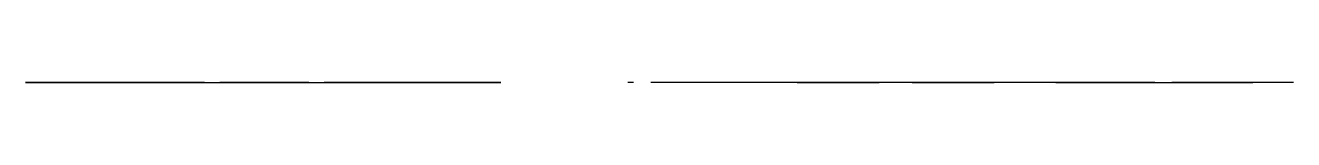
# Model space of a CAD drawing. Header units: centimetres. Extents: x 1889 to 2596, y 0 to 3268.
# Drawn here: x 2031.1 to 2494.5, y 3268 to 3268 of the extents above; entities outside this region: 1.
import ezdxf

# ---------------------------------------------------------------- set-up
doc = ezdxf.new("R2010")
doc.units = ezdxf.units.CM
doc.linetypes.add('CENTER', pattern=[50.8, 31.75, -6.35, 6.35, -6.35])
doc.linetypes.add('DASHED', pattern=[19.05, 12.7, -6.35])
doc.layers.add('cen', color=7, linetype='CENTER')
doc.layers.add('dim', color=7, linetype='Continuous')
doc.layers.add('object', color=7, linetype='Continuous', lineweight=30)

msp = doc.modelspace()

# ---------------------------------------------------------------- hatches: boundary and pattern name
at = {"layer": 'dim', "extrusion": (0, 1, 0)}
h = msp.add_hatch(dxfattribs=at)
h.set_pattern_fill('ANSI31', color=256, scale=1.2, angle=90, style=0)
h.set_pattern_definition([(135, (-1549.239, 427.188), (-2.694077, -2.694077), [])])
h.paths.add_polyline_path([(-2433.14, 1567.93), (-2433.14, 1549.93), (-2433.14, 1543.93), (-2421.14, 1543.93), (-2421.14, 1561.93), (-2277.14, 1561.93), (-2277.14, 1549.93), (-2277.14, 1543.93), (-2265.14, 1543.93), (-2265.14, 1549.93), (-2265.14, 1567.93)])
h.paths.add_polyline_path([(-2154, 1603.93), (-2160, 1603.93, 0.414214), (-2118, 1561.93), (-2118, 1567.93, -0.414214)])
h.paths.add_polyline_path([(-2160, 1603.93), (-2154, 1603.93, -0.414214), (-2118, 1639.93), (-2118, 1645.93, 0.414214)])
h.paths.add_polyline_path([(-2118, 1645.93), (-2118, 1639.93, -0.414214), (-2082, 1603.93), (-2076, 1603.93, 0.414214)])
h.paths.add_polyline_path([(-2118, 1567.93), (-2118, 1561.93, 0.414214), (-2076, 1603.93), (-2082, 1603.93, -0.414214)])

# ---------------------------------------------------------------- linework, layer by layer
at = {"extrusion": (0, 1, 0), "const_width": 0.75}
msp.add_lwpolyline([(-2595.25, 2127.38), (-1889.2, 2127.38), (-1889.2, 1446.39), (-2595.25, 1446.39)], close=True, dxfattribs=at)
at = {"layer": 'cen', "extrusion": (0, 1, 0)}
for p, q in [((2185.52, 3268.04, 1603.93), (2047.18, 3268.04, 1603.93)), ((2048.88, 3268.04, 1766.34), (2048.88, 3268.04, 1735.25)), ((2081.91, 3268.04, 1558.81), (2062.72, 3268.04, 1558.81)), ((2081.91, 3268.04, 1649.05), (2062.72, 3268.04, 1649.05)), ((2072.88, 3268.04, 1550.9), (2072.88, 3268.04, 1567.29)), ((2072.88, 3268.04, 1656.97), (2072.88, 3268.04, 1640.57)), ((2118, 3268.04, 1536.25), (2118, 3268.04, 1770.87)), ((2172.15, 3268.04, 1558.81), (2152.96, 3268.04, 1558.81)), ((2172.15, 3268.04, 1649.05), (2152.96, 3268.04, 1649.05)), ((2163.12, 3268.04, 1550.9), (2163.12, 3268.04, 1567.29)), ((2163.12, 3268.04, 1656.97), (2163.12, 3268.04, 1640.57)), ((2187.12, 3268.04, 1766.34), (2187.12, 3268.04, 1735.25)), ((2443.8, 3268.04, 1603.93), (2251.28, 3268.04, 1603.93)), ((2494.53, 3268.04, 1952.91), (2392.02, 3268.04, 1952.91)), ((2432.56, 3268.04, 1883.79), (2418.93, 3268.04, 1883.79)), ((2432.56, 3268.04, 2022.03), (2418.93, 3268.04, 2022.03)), ((2425.64, 3268.04, 1876.61), (2425.64, 3268.04, 1891.11)), ((2425.64, 3268.04, 2029.22), (2425.64, 3268.04, 2014.71)), ((2468.56, 3268.04, 1883.79), (2454.93, 3268.04, 1883.79)), ((2468.56, 3268.04, 2022.03), (2454.93, 3268.04, 2022.03)), ((2461.64, 3268.04, 1876.61), (2461.64, 3268.04, 1891.11)), ((2461.64, 3268.04, 2029.22), (2461.64, 3268.04, 2014.71))]:
    msp.add_line(p, q, dxfattribs=at)
at = {"layer": 'dim'}
msp.add_open_spline([(2433.14, 3268.04, 1614.01), (2414.71, 3268.04, 1614.61), (2387.98, 3268.04, 1614.85), (2344.81, 3268.04, 1595.96), (2305.42, 3268.04, 1594.7), (2275.3, 3268.04, 1590.06), (2265.14, 3268.04, 1588.37)], degree=3, knots=[4.911257, 4.911257, 4.911257, 4.911257, 59.18892, 84.00596, 144.524423, 175.457964, 175.457964, 175.457964, 175.457964], dxfattribs=at)
at = {"layer": 'object', "extrusion": (0, 1, 0)}
for p, q in [((2031.12, 3268.04, 1759.93), (2031.12, 3268.04, 1741.69)), ((2031.12, 3268.04, 1741.69), (2112, 3268.04, 1741.69)), ((2067.12, 3268.04, 1759.93), (2031.12, 3268.04, 1759.93)), ((2031.12, 3268.04, 1741.69), (2077.9, 3268.04, 1591.45)), ((2058, 3268.04, 1657.93), (2058, 3268.04, 1549.93)), ((2064, 3268.04, 1543.93), (2172, 3268.04, 1543.93)), ((2067.12, 3268.04, 1753.93), (2168.88, 3268.04, 1753.93)), ((2067.12, 3268.04, 1759.93), (2067.12, 3268.04, 1753.93)), ((2112, 3268.04, 1741.69), (2112, 3268.04, 1645.5)), ((2124, 3268.04, 1741.69), (2204.88, 3268.04, 1741.69)), ((2124, 3268.04, 1645.5), (2124, 3268.04, 1741.69)), ((2204.88, 3268.04, 1741.69), (2158.1, 3268.04, 1591.45)), ((2204.88, 3268.04, 1759.93), (2168.88, 3268.04, 1759.93)), ((2168.88, 3268.04, 1753.93), (2168.88, 3268.04, 1759.93)), ((2178, 3268.04, 1549.93), (2178, 3268.04, 1657.93)), ((2204.88, 3268.04, 1741.69), (2204.88, 3268.04, 1759.93))]:
    msp.add_line(p, q, dxfattribs=at)
at = {"layer": 'object', "linetype": 'DASHED', "extrusion": (0, 1, 0)}
for p, q in [((2044.56, 3268.04, 1759.93), (2044.56, 3268.04, 1741.69)), ((2053.2, 3268.04, 1759.93), (2053.2, 3268.04, 1741.69)), ((2172, 3268.04, 1663.93), (2064, 3268.04, 1663.93)), ((2182.8, 3268.04, 1759.93), (2182.8, 3268.04, 1741.69)), ((2191.44, 3268.04, 1759.93), (2191.44, 3268.04, 1741.69))]:
    msp.add_line(p, q, dxfattribs=at)
at = {"layer": 'object', "extrusion": (-1, 2.22045e-16, 0)}
for p, q in [((2433.14, 3268.04, 1567.93), (2265.14, 3268.04, 1567.93)), ((2265.14, 3268.04, 1657.93), (2265.14, 3268.04, 1549.93)), ((2265.14, 3268.04, 1663.93), (2265.14, 3268.04, 1657.93)), ((2277.14, 3268.04, 1663.93), (2265.14, 3268.04, 1663.93)), ((2277.14, 3268.04, 1543.93), (2265.14, 3268.04, 1543.93)), ((2265.14, 3268.04, 1549.93), (2265.14, 3268.04, 1543.93)), ((2277.14, 3268.04, 1561.93), (2277.14, 3268.04, 1549.93)), ((2277.14, 3268.04, 1590.29), (2277.14, 3268.04, 1663.93)), ((2277.14, 3268.04, 1543.93), (2277.14, 3268.04, 1549.93)), ((2313.14, 3268.04, 1645.93), (2277.14, 3268.04, 1645.93)), ((2421.14, 3268.04, 1561.93), (2277.14, 3268.04, 1561.93)), ((2313.14, 3268.04, 1759.93), (2313.14, 3268.04, 1741.69)), ((2343.14, 3268.04, 1741.69), (2313.14, 3268.04, 1741.69)), ((2313.14, 3268.04, 1741.69), (2313.14, 3268.04, 1645.1)), ((2313.14, 3268.04, 1645.1), (2343.14, 3268.04, 1645.1)), ((2385.14, 3268.04, 1759.93), (2313.14, 3268.04, 1759.93)), ((2355.14, 3268.04, 1741.69), (2343.14, 3268.04, 1741.69)), ((2343.14, 3268.04, 1741.69), (2343.14, 3268.04, 1598.51)), ((2355.14, 3268.04, 1741.69), (2355.14, 3268.04, 1601.54)), ((2385.14, 3268.04, 1741.69), (2355.14, 3268.04, 1741.69)), ((2355.14, 3268.04, 1645.1), (2385.14, 3268.04, 1645.1)), ((2385.14, 3268.04, 1741.69), (2385.14, 3268.04, 1759.93)), ((2385.14, 3268.04, 1741.69), (2385.14, 3268.04, 1645.1)), ((2421.14, 3268.04, 1645.93), (2385.14, 3268.04, 1645.93)), ((2433.14, 3268.04, 1663.93), (2421.14, 3268.04, 1663.93)), ((2433.14, 3268.04, 1543.93), (2421.14, 3268.04, 1543.93)), ((2421.14, 3268.04, 1663.93), (2421.14, 3268.04, 1614.29)), ((2421.14, 3268.04, 1561.93), (2421.14, 3268.04, 1543.93)), ((2433.14, 3268.04, 1657.93), (2433.14, 3268.04, 1549.93)), ((2433.14, 3268.04, 1657.93), (2433.14, 3268.04, 1663.93)), ((2433.14, 3268.04, 1543.93), (2433.14, 3268.04, 1549.93))]:
    msp.add_line(p, q, dxfattribs=at)
at = {"layer": 'object', "extrusion": (1, -2.22045e-16, 6.57386e-16)}
for p, q in [((2407.64, 3268.04, 2039.79), (2479.64, 3268.04, 2039.79)), ((2407.64, 3268.04, 2003.79), (2407.64, 3268.04, 2039.79)), ((2407.64, 3268.04, 2003.79), (2407.64, 3268.04, 1902.03)), ((2407.64, 3268.04, 2003.79), (2479.64, 3268.04, 2003.79)), ((2407.64, 3268.04, 1866.03), (2407.64, 3268.04, 1902.03)), ((2407.64, 3268.04, 1866.03), (2479.64, 3268.04, 1866.03)), ((2407.64, 3268.04, 1902.03), (2479.64, 3268.04, 1902.03)), ((2479.64, 3268.04, 2039.79), (2479.64, 3268.04, 2003.79)), ((2479.64, 3268.04, 1902.03), (2479.64, 3268.04, 2003.79)), ((2479.64, 3268.04, 1902.03), (2479.64, 3268.04, 1866.03))]:
    msp.add_line(p, q, dxfattribs=at)
at = {"layer": 'object', "extrusion": (0, 1, 0)}
for centre in [(-2425.64, 2022.03, 3268.04), (-2425.64, 1883.79, 3268.04), (-2461.64, 2022.03, 3268.04), (-2461.64, 1883.79, 3268.04)]:
    msp.add_circle(centre, 4.32, dxfattribs=at)
at = {"layer": 'object', "linetype": 'DASHED', "extrusion": (0, 1, 0)}
for centre, start, end in [((-2064, 1657.93, 3268.04), 0, 90), ((-2172, 1657.93, 3268.04), 90, 180)]:
    msp.add_arc(centre, 6, start, end, dxfattribs=at)
at = {"layer": 'object', "extrusion": (0, 1, 0)}
for centre, start, end in [((-2064, 1549.93, 3268.04), 270, 0), ((-2172, 1549.93, 3268.04), 180, 270)]:
    msp.add_arc(centre, 6, start, end, dxfattribs=at)

doc.saveas('drawing.dxf')
